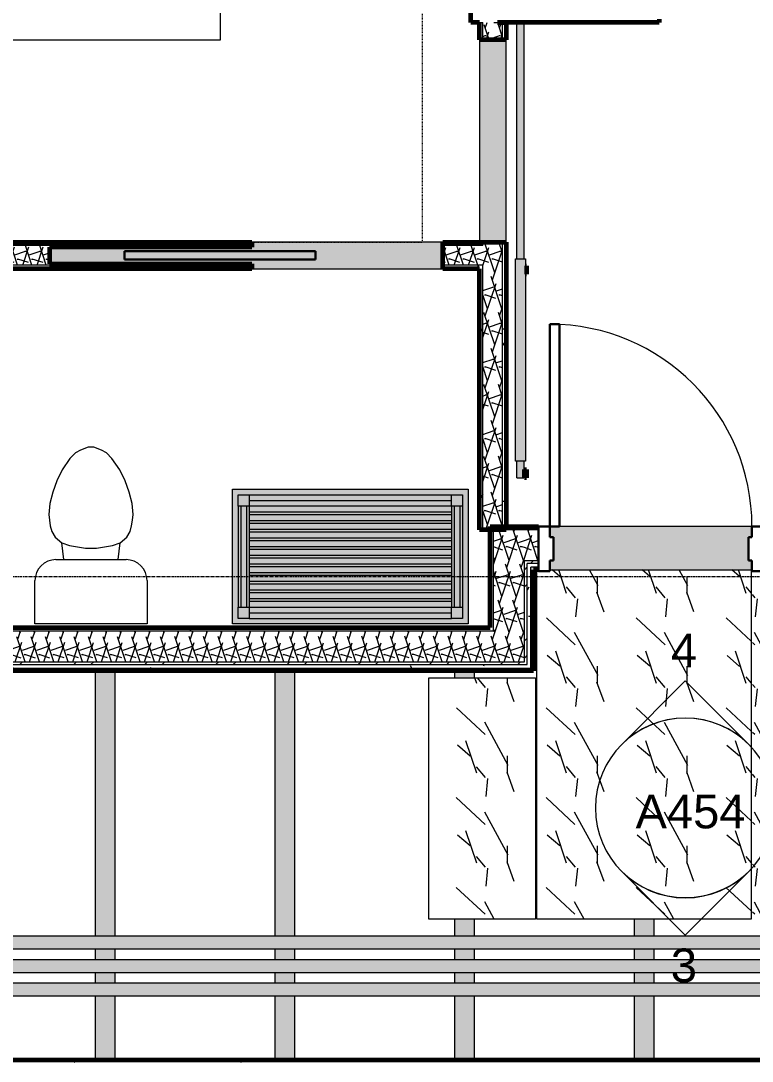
# Model space of a CAD drawing. Header units: inches. Extents: x -4169 to -1846, y 9706 to 12377.
# Drawn here: x -3357 to -3226.7, y 10380.9 to 10566.2 of the extents above; entities that cross this region are included whole.
import ezdxf

# ---------------------------------------------------------------- set-up
doc = ezdxf.new("R2010")
doc.units = ezdxf.units.IN
doc.header["$MEASUREMENT"] = 0
doc.linetypes.add('Dash', pattern=[0.25, 0.125, -0.125])
doc.linetypes.add('Grid Line 1_2_', pattern=[0.875, 0.5, -0.125, 0.125, -0.125])
for name, color, linetype, lineweight in [('0-1', 7, 'Continuous', 5), ('0-2', 50, 'Continuous', 18), ('A-CLNG', 13, 'Continuous', 18), ('A-CLNG-PATT-1', 252, 'Continuous', 18), ('A-DOOR', 31, 'Continuous', 18), ('A-DOOR-2', 90, 'Continuous', 30), ('A-DOOR-3', 135, 'Continuous', 18), ('A-DOOR-4', 50, 'Continuous', 18), ('A-DOOR-5', 10, 'Continuous', 60), ('A-DOOR-6', 31, 'Continuous', 30), ('A-DOOR-7', 31, 'Continuous', 9), ('A-DOOR-FRAM', 31, 'Continuous', 30), ('A-WALL', 113, 'Continuous', 18), ('A-WALL-1', 8, 'Continuous', 5), ('A-WALL-4', 10, 'Continuous', 60), ('A-WALL-5', 50, 'Continuous', 18), ('A-WALL-PATT-1', 250, 'Continuous', 9), ('A-WALL-PATT-2', 253, 'Continuous', 9), ('A-WALL-PATT-4', 111, 'Continuous', 9), ('G-ANNO-SYMB-2', 111, 'Continuous', 9), ('I-FURN-1', 250, 'Continuous', 9), ('I-FURN-HDLN-1', 250, 'Dash', 9), ('I-WALL', 2, 'Continuous', 18), ('I-WALL-2', 2, 'Continuous', 5), ('I-WALL-3', 2, 'Continuous', 60), ('P-PIPE', 3, 'Continuous', 9), ('P-PIPE-1', 3, 'Continuous', 5), ('P-SANR-FIXT-2', 250, 'Continuous', 9), ('Q-CASE-1', 9, 'Continuous', 9), ('Q-CASE-3', 250, 'Continuous', 9), ('S-BEAM', 12, 'Continuous', 9), ('S-GRID-1', 1, 'Grid Line 1_2_', 9)]:
    doc.layers.add(name, color=color, linetype=linetype, lineweight=lineweight)
doc.styles.add('Arial_1', font='arial.ttf', dxfattribs={"height": 6})
pattern_1 = [(0, (0, 0), (20.48, 5.12), [0.845, -14.515, 0.845, -14.515, -81.92]), (0, (0, 0), (20.48, 5.12), [-30.72, 0.845, -29.875, 0.845, -14.515, -35.84]), (0, (0, 0), (20.48, 5.12), [-76.8, 0.845, -9.395, 0.845, -24.755]), (120, (7.68, 2.56), (-14.67405, 15.1762003), [0.845, -14.515, 0.845, -14.515, -81.92]), (120, (7.68, 2.56), (-14.67405, 15.1762003), [-30.72, 0.845, -29.875, 0.845, -14.515, -35.84]), (120, (7.68, 2.56), (-14.67405, 15.1762003), [-76.8, 0.845, -9.395, 0.845, -24.755]), (240, (10.24, 12.8), (-5.80595, -20.2962003), [0.845, -14.515, 0.845, -14.515, -81.92]), (240, (10.24, 12.8), (-5.80595, -20.2962003), [-30.72, 0.845, -29.875, 0.845, -14.515, -35.84]), (240, (10.24, 12.8), (-5.80595, -20.2962003), [-76.8, 0.845, -9.395, 0.845, -24.755])]
pattern_2 = [(161.57, (0.32, 0.32), (-2.560496185, -0.000537386), [0, -18.214, 2.022, 0]), (18.43, (-0.32, 0.32), (-2.560496185, 0.000537386), [0, -18.214, 2.022, 0]), (108.43, (0.32, 0.32), (1.27922091, -6.400876726), [6.07, -14.166]), (71.57, (-0.32, 0.32), (1.27922091, 6.400876726), [6.07, -14.166])]
pattern_3 = [(45, (0, 0), (-6.335677, 6.335677), []), (45, (0, 9.6), (-6.335677, 6.335677), [])]

# ---------------------------------------------------------------- blocks, each defined once
blk = doc.blocks.new('POCKET - FLUSH - 2-10 x 6-8-2636667-ENLARGED RCP - 2ND FLOOR PLAN')
at = {"layer": 'A-DOOR-2'}
for p, q in [((-39.67, -0.75), (-39.67, 0.75)), ((-39.67, 0.75), (-5.67, 0.75)), ((-5.67, 0.75), (-5.67, -0.75)), ((-5.67, -0.75), (-39.67, -0.75))]:
    blk.add_line(p, q, dxfattribs=at)
blk = doc.blocks.new('BARN - FLUSH - 3-0 x 7-0 BARN DOOR-2638558-ENLARGED RCP - 2ND FLOOR PLAN')
at = {"layer": 'A-DOOR-3'}
h = blk.add_hatch(color=256, dxfattribs=at)
h.paths.add_polyline_path([(21, -4.32), (-21, -4.34), (-21, -4.95), (21, -4.95), (21, -4.34)], flags=0)
h.paths.add_polyline_path([(-57, -4.63), (-57, -4.32), (-60, -4.34), (-60, -4.95), (-57, -4.95), (-57, -4.64)], flags=0)
h = blk.add_hatch(color=256, dxfattribs=at)
h.paths.add_polyline_path([(21, -5.55), (21, -4.95), (-21, -4.95), (-21, -5.57), (21, -5.57)], flags=0)
h.paths.add_polyline_path([(-57, -5.39), (-57, -4.95), (-60, -4.95), (-60, -5.57), (-57, -5.55), (-57, -5.39)], flags=0)
for points in [[(-21, -5.82), (-21, -4.07), (-57, -4.07), (-57, -5.82), (-22.13, -5.82)], [(-58.5, -6), (-58.5, -5.67), (-60, -5.67), (-60, -6)], [(-22.23, -6), (-22.23, -5.82), (-23.73, -5.82), (-23.73, -6), (-22.68, -6)]]:
    blk.add_hatch(color=256, dxfattribs=at).paths.add_polyline_path(points, flags=0)
at = {"layer": 'A-DOOR-4'}
for p, q in [((-60, -4.32), (-57, -4.32)), ((-60, -4.32), (-60, -4.95)), ((-60, -4.95), (-60, -5.57)), ((-57, -5.82), (-57, -4.07)), ((-57, -4.07), (-21, -4.07)), ((-21, -4.07), (-21, -5.82)), ((-21, -4.32), (21, -4.32)), ((21, -4.95), (21, -4.32)), ((21, -5.57), (21, -4.95)), ((-57, -5.57), (-60, -5.57)), ((-21, -5.82), (-57, -5.82)), ((21, -5.57), (-21, -5.57))]:
    blk.add_line(p, q, dxfattribs=at)
at = {"layer": 'A-DOOR-5'}
for p, q in [((-60, -6), (-60, -5.67)), ((-60, -5.67), (-58.5, -5.67)), ((-58.5, -6), (-60, -6)), ((-58.5, -5.67), (-58.5, -6)), ((-23.73, -6), (-23.73, -5.82)), ((-22.23, -6), (-23.73, -6)), ((-22.23, -5.82), (-22.23, -6))]:
    blk.add_line(p, q, dxfattribs=at)
blk = doc.blocks.new('Bed-Standard - Queen 60_ x 79_-1242961-ENLARGED RCP - 2ND FLOOR PLAN')
at = {"layer": 'I-FURN-1'}
for p, q in [((40.69, 37.7), (-19.31, 37.7)), ((-19.31, 37.7), (-19.31, -41.3)), ((40.69, -41.3), (40.69, 37.7)), ((-16.31, 35.7), (-16.31, 23.7)), ((-16.31, 35.7), (37.69, 35.7)), ((37.69, 35.7), (37.69, 23.7)), ((40.69, 23.7), (-19.31, 17.13)), ((-16.31, 23.7), (37.69, 23.7)), ((-19.31, -41.3), (40.69, -41.3))]:
    blk.add_line(p, q, dxfattribs=at)
at = {"layer": 'I-FURN-HDLN-1'}
for p, q in [((-55.31, 37.7), (-55.31, -77.3)), ((64.69, -77.3), (64.69, 37.7)), ((-55.31, -77.3), (64.69, -77.3))]:
    blk.add_line(p, q, dxfattribs=at)
blk = doc.blocks.new('Toilet-Domestic-3D - Toilet-Domestic-3D-1352612-ENLARGED RCP - 2ND FLOOR PLAN')
at = {"layer": 'P-SANR-FIXT-2'}
for p, q in [((-9.98, 19.48), (9.98, 19.48)), ((-9.98, 11.75), (-9.98, 19.48)), ((9.98, 19.48), (9.98, 11.75)), ((6.25, 8.02), (-6.25, 8.02)), ((-4.86, 8.02), (-5.21, 5)), ((4.86, 8.02), (5.21, 5)), ((-1, 6), (-3.84, 5.5)), ((1, 6), (-1, 6)), ((3.84, 5.5), (1, 6)), ((-6.4, 4), (-6.97, 3)), ((-5.21, 5), (-6.4, 4)), ((-3.84, 5.5), (-5.21, 5)), ((5.21, 5), (3.84, 5.5)), ((6.4, 4), (5.21, 5)), ((6.97, 3), (6.4, 4)), ((-7.24, 2), (-7.41, 1)), ((-6.97, 3), (-7.24, 2)), ((7.24, 2), (6.97, 3)), ((7.41, 1), (7.24, 2)), ((-7.41, 1), (-7.5, 0)), ((-7.5, 0), (-7.33, -1.99)), ((7.33, -1.99), (7.5, 0)), ((7.5, 0), (7.41, 1)), ((-7.33, -1.99), (-6.79, -4)), ((6.79, -4), (7.33, -1.99)), ((-6.79, -4), (-6.06, -6)), ((6.06, -6), (6.79, -4)), ((-6.06, -6), (-5.13, -8)), ((5.13, -8), (6.06, -6)), ((-5.13, -8), (-3.74, -10)), ((3.74, -10), (5.13, -8)), ((-3.74, -10), (-2.74, -11)), ((-2.74, -11), (-1.87, -11.5)), ((1.87, -11.5), (2.74, -11)), ((2.74, -11), (3.74, -10)), ((-1.87, -11.5), (-0.5, -12)), ((-0.5, -12), (0.5, -12)), ((0.5, -12), (1.87, -11.5))]:
    blk.add_line(p, q, dxfattribs=at)
for centre, start, end in [((-6.25, 11.75), 180, 270), ((6.25, 11.75), 270, 360)]:
    blk.add_arc(centre, 3.73, start, end, dxfattribs=at)
blk = doc.blocks.new('Bath Vanity - Bath Vanity 42_-V98-ENLARGED RCP - 2ND FLOOR PLAN')
at = {"layer": 'Q-CASE-1'}
h = blk.add_hatch(color=256, dxfattribs=at)
h.paths.add_polyline_path([(-20.26, 24), (-20.26, 0), (21.74, 0), (21.74, 24), (14.62, 24)], flags=0)
h.paths.add_polyline_path([(15.89, 23), (20.74, 23), (20.74, 1), (-19.26, 1), (-19.26, 23), (15.87, 23)], flags=0)
h.paths.add_polyline_path([(17.13, 22), (-17.26, 22), (-17.26, 21), (18.74, 21), (18.74, 22), (17.58, 22)], flags=0)
h.paths.add_polyline_path([(17.58, 20), (-17.26, 20), (-17.26, 19.45), (18.74, 19.45), (18.74, 20)], flags=0)
h.paths.add_polyline_path([(18.74, 18.45), (-17.26, 18.45), (-17.26, 17.91), (18.74, 17.91)], flags=0)
h.paths.add_polyline_path([(-16.18, 16.91), (-17.26, 16.91), (-17.26, 16.36), (18.74, 16.36), (18.74, 16.91), (17.58, 16.91)], flags=0)
h.paths.add_polyline_path([(17.58, 15.36), (-17.26, 15.36), (-17.26, 14.82), (18.74, 14.82), (18.74, 15.36)], flags=0)
h.paths.add_polyline_path([(-17.26, 13.82), (-17.26, 13.27), (18.74, 13.27), (18.74, 13.82), (-16.18, 13.82)], flags=0)
h.paths.add_polyline_path([(-17.26, 12.27), (-17.26, 11.73), (18.74, 11.73), (18.74, 12.27), (-16.18, 12.27)], flags=0)
h.paths.add_polyline_path([(17.58, 10.73), (-17.26, 10.73), (-17.26, 10.18), (18.74, 10.18), (18.74, 10.73)], flags=0)
h.paths.add_polyline_path([(-17.26, 9.18), (-17.26, 8.64), (18.74, 8.64), (18.74, 9.18), (-16.18, 9.18)], flags=0)
h.paths.add_polyline_path([(-17.26, 7.64), (-17.26, 7.09), (18.74, 7.09), (18.74, 7.64), (-16.18, 7.64)], flags=0)
h.paths.add_polyline_path([(18.74, 6.09), (-17.26, 6.09), (-17.26, 5.55), (18.74, 5.55)], flags=0)
h.paths.add_polyline_path([(18.74, 4.55), (-17.26, 4.55), (-17.26, 4), (18.74, 4)], flags=0)
h.paths.add_polyline_path([(-16.18, 3), (-17.26, 3), (-17.26, 2), (18.74, 2), (18.74, 3), (17.58, 3)], flags=0)
h = blk.add_hatch(color=256, dxfattribs=at)
h.paths.add_polyline_path([(-17.26, 23), (-19.26, 23), (-19.26, 21), (-17.26, 21), (-17.26, 22)], flags=0)
h.paths.add_polyline_path([(20.74, 23), (18.74, 23), (18.74, 21), (20.74, 21), (20.74, 22)], flags=0)
h.paths.add_polyline_path([(18.74, 3), (18.74, 1), (20.74, 1), (20.74, 3), (19.24, 3)], flags=0)
h.paths.add_polyline_path([(-19.26, 3), (-19.26, 1), (-17.26, 1), (-17.26, 3), (-18.76, 3)], flags=0)
for points in [[(16.85, 23), (-17.26, 23), (-17.26, 22), (18.74, 22), (18.74, 23), (17.07, 23)], [(-18.76, 21), (-19.26, 21), (-19.26, 3), (-18.76, 3.01), (-18.76, 20)], [(-17.76, 21), (-18.76, 21), (-18.76, 3), (-17.76, 3.01), (-17.76, 20)], [(-17.26, 21), (-17.76, 21), (-17.76, 3), (-17.26, 3.01), (-17.26, 20)], [(-17.26, 21), (-17.26, 20), (18.74, 20), (18.74, 21), (-16.18, 21)], [(19.17, 21), (18.74, 21), (18.74, 3), (19.24, 3.01), (19.24, 21)], [(20.24, 21), (19.24, 21), (19.24, 3), (20.24, 3.01), (20.24, 20.22)], [(20.24, 21), (20.24, 3), (20.74, 3.01), (20.74, 21)], [(-17.26, 19.45), (-17.26, 18.45), (18.74, 18.45), (18.74, 19.45), (-16.18, 19.45)], [(-17.26, 17.91), (-17.26, 16.91), (18.74, 16.91), (18.74, 17.91), (-16.18, 17.91)], [(-16.18, 16.36), (-17.26, 16.36), (-17.26, 15.36), (18.74, 15.36), (18.74, 16.36), (17.58, 16.36)], [(-16.18, 14.82), (-17.26, 14.82), (-17.26, 13.82), (18.74, 13.82), (18.74, 14.82), (17.58, 14.82)], [(-17.26, 13.27), (-17.26, 12.27), (18.74, 12.27), (18.74, 13.27), (-16.18, 13.27)], [(-17.26, 11.73), (-17.26, 10.73), (18.74, 10.73), (18.74, 11.73), (-16.18, 11.73)], [(-17.26, 10.18), (-17.26, 9.18), (18.74, 9.18), (18.74, 10.18), (-16.18, 10.18)], [(-9.14, 8.64), (-17.26, 8.64), (-17.26, 7.64), (18.74, 7.64), (18.74, 8.64), (17.58, 8.64)], [(-16.18, 7.09), (-17.26, 7.09), (-17.26, 6.09), (18.74, 6.09), (18.74, 7.09), (17.58, 7.09)], [(-16.18, 5.55), (-17.26, 5.55), (-17.26, 4.55), (18.74, 4.55), (18.74, 5.55), (17.58, 5.55)], [(17.58, 4), (-17.26, 4), (-17.26, 3), (18.74, 3.01), (18.74, 4)], [(17.58, 2), (-17.26, 2), (-17.26, 1), (18.74, 1), (18.74, 2)]]:
    blk.add_hatch(color=256, dxfattribs=at).paths.add_polyline_path(points, flags=0)
at = {"layer": 'Q-CASE-3'}
for p, q in [((-20.26, 0), (-20.26, 24)), ((-20.26, 24), (21.74, 24)), ((-19.26, 21), (-19.26, 23)), ((-19.26, 23), (-17.26, 23)), ((-17.26, 23), (18.74, 23)), ((-17.26, 23), (-17.26, 21)), ((18.74, 21), (18.74, 23)), ((18.74, 23), (20.74, 23)), ((20.74, 23), (20.74, 21)), ((21.74, 24), (21.74, 0)), ((-19.26, 21), (-19.26, 3)), ((-17.26, 21), (-19.26, 21)), ((-18.76, 21), (-18.76, 3)), ((-17.76, 21), (-17.76, 3)), ((-17.26, 22), (18.74, 22)), ((18.74, 21), (-17.26, 21)), ((-17.26, 21), (-17.26, 3)), ((18.74, 21), (18.74, 3)), ((20.74, 21), (18.74, 21)), ((19.24, 21), (19.24, 3)), ((20.24, 21), (20.24, 3)), ((20.74, 21), (20.74, 3)), ((-17.26, 20), (18.74, 20)), ((18.74, 19.45), (-17.26, 19.45)), ((-17.26, 18.45), (18.74, 18.45)), ((18.74, 17.91), (-17.26, 17.91)), ((-17.26, 16.91), (18.74, 16.91)), ((18.74, 16.36), (-17.26, 16.36)), ((-17.26, 15.36), (18.74, 15.36)), ((18.74, 14.82), (-17.26, 14.82)), ((-17.26, 13.82), (18.74, 13.82)), ((18.74, 13.27), (-17.26, 13.27)), ((-17.26, 12.27), (18.74, 12.27)), ((18.74, 11.73), (-17.26, 11.73)), ((-17.26, 10.73), (18.74, 10.73)), ((18.74, 10.18), (-17.26, 10.18)), ((-17.26, 9.18), (18.74, 9.18)), ((18.74, 8.64), (-17.26, 8.64)), ((-17.26, 7.64), (18.74, 7.64)), ((18.74, 7.09), (-17.26, 7.09)), ((-17.26, 6.09), (18.74, 6.09)), ((18.74, 5.55), (-17.26, 5.55)), ((-17.26, 4.55), (18.74, 4.55)), ((18.74, 4), (-17.26, 4)), ((-19.26, 1), (-19.26, 3)), ((-19.26, 3), (-17.26, 3)), ((-17.26, 3), (18.74, 3)), ((-17.26, 3), (-17.26, 1)), ((-17.26, 2), (18.74, 2)), ((18.74, 1), (18.74, 3)), ((18.74, 3), (20.74, 3)), ((20.74, 3), (20.74, 1)), ((-17.26, 1), (-19.26, 1)), ((-17.26, 1), (18.74, 1)), ((20.74, 1), (18.74, 1)), ((21.74, 0), (-20.26, 0))]:
    blk.add_line(p, q, dxfattribs=at)
blk = doc.blocks.new('CTR - 1st Phase - Unit Layouts_rvt-1-ENLARGED RCP - 2ND FLOOR PLAN')
at = {"layer": 'A-WALL-1'}
for points in [[(-3270.57, 10526.79), (-3270.57, 10562.79), (-3275.32, 10562.79), (-3275.32, 10526.79), (-3271.2, 10526.79)], [(-3288.11, 10522.04), (-3281.85, 10522.04), (-3281.85, 10526.79), (-3315.85, 10526.79), (-3315.85, 10525.92), (-3351.85, 10525.92), (-3351.85, 10522.92), (-3315.85, 10522.92), (-3315.85, 10522.04), (-3295.35, 10522.04)]]:
    blk.add_hatch(color=256, dxfattribs=at).paths.add_polyline_path(points, flags=0)
at = {"layer": 'A-WALL-PATT-1'}
h = blk.add_hatch(dxfattribs=at)
h.set_pattern_fill('FP_1', color=256, style=0, pattern_type=2)
h.set_pattern_definition(pattern_1)
h.paths.add_polyline_path([(-3276.85, 10565.89), (-3276.22, 10565.89), (-3276.22, 10575.05), (-3276.85, 10575.05), (-3276.85, 10566.52)], flags=0)
h.paths.add_polyline_path([(-3276.85, 10637.05), (-3276.22, 10637.05), (-3276.22, 10646.79), (-3276.85, 10646.79), (-3276.85, 10638.8)], flags=0)
h = blk.add_hatch(dxfattribs=at)
h.set_pattern_fill('FP_1', color=256, style=0, pattern_type=2)
h.set_pattern_definition(pattern_1)
h.paths.add_polyline_path([(-3274.7, 10475.52), (-3274.7, 10522.67), (-3275.32, 10522.67), (-3275.32, 10475.52)], flags=0)
h.paths.add_polyline_path([(-3275.32, 10526.17), (-3274.7, 10526.17), (-3274.7, 10526.79), (-3275.32, 10526.79)], flags=0)
h.paths.add_polyline_path([(-3275.32, 10562.79), (-3274.7, 10562.79), (-3274.7, 10565.89), (-3275.32, 10565.89)], flags=0)
h = blk.add_hatch(dxfattribs=at)
h.set_pattern_fill('FP_1', color=256, style=0, pattern_type=2)
h.set_pattern_definition(pattern_1)
h.paths.add_polyline_path([(-3271.2, 10475.52), (-3270.57, 10475.54), (-3270.57, 10526.79), (-3271.2, 10526.79), (-3271.2, 10475.54)], flags=0)
h.paths.add_polyline_path([(-3271.2, 10562.79), (-3270.57, 10562.79), (-3270.57, 10565.89), (-3271.2, 10565.89)], flags=0)
h = blk.add_hatch(dxfattribs=at)
h.set_pattern_fill('FP_1', color=256, style=0, pattern_type=2)
h.set_pattern_definition(pattern_1)
h.paths.add_polyline_path([(-3275.32, 10526.17), (-3275.32, 10526.79), (-3281.85, 10526.79), (-3281.85, 10526.17), (-3278.47, 10526.17)], flags=0)
h.paths.add_polyline_path([(-3315.85, 10526.17), (-3315.85, 10526.79), (-3402.55, 10526.79), (-3402.55, 10526.17), (-3329.12, 10526.17)], flags=0)
h = blk.add_hatch(dxfattribs=at)
h.set_pattern_fill('FP_1', color=256, style=0, pattern_type=2)
h.set_pattern_definition(pattern_1)
h.paths.add_polyline_path([(-3275.32, 10522.04), (-3275.32, 10522.67), (-3281.85, 10522.67), (-3281.85, 10522.04), (-3278.47, 10522.04)], flags=0)
h.paths.add_polyline_path([(-3315.85, 10522.04), (-3315.85, 10522.67), (-3402.55, 10522.66), (-3402.55, 10522.04), (-3329.12, 10522.04)], flags=0)
at = {"layer": 'A-WALL-PATT-2'}
h = blk.add_hatch(dxfattribs=at)
h.set_pattern_fill('FP_2', color=256, style=0, pattern_type=2)
h.set_pattern_definition(pattern_2)
h.paths.add_polyline_path([(-3271.2, 10475.52), (-3271.2, 10526.79), (-3274.7, 10526.79), (-3274.7, 10475.52)], flags=0)
h.paths.add_polyline_path([(-3272.1, 10562.79), (-3271.2, 10562.79), (-3271.2, 10565.89), (-3274.7, 10565.89), (-3274.7, 10562.79), (-3272.72, 10562.79)], flags=0)
h = blk.add_hatch(dxfattribs=at)
h.set_pattern_fill('FP_2', color=256, style=0, pattern_type=2)
h.set_pattern_definition(pattern_2)
h.paths.add_polyline_path([(-3274.7, 10522.67), (-3274.7, 10526.17), (-3281.85, 10526.17), (-3281.85, 10522.67), (-3275.32, 10522.67)], flags=0)
h.paths.add_polyline_path([(-3400.45, 10522.67), (-3315.85, 10522.67), (-3315.85, 10522.92), (-3351.85, 10522.92), (-3351.85, 10525.92), (-3315.85, 10525.92), (-3315.85, 10526.17), (-3402.55, 10526.16), (-3402.55, 10522.67)], flags=0)
at = {"layer": 'A-WALL-4'}
for p, q in [((-3276.85, 10565.89), (-3276.85, 10573.3)), ((-3276.22, 10565.89), (-3276.85, 10565.89)), ((-3275.32, 10565.89), (-3276.22, 10565.89)), ((-3275.32, 10562.79), (-3275.32, 10565.89)), ((-3272.1, 10565.89), (-3270.57, 10565.89)), ((-3243.32, 10565.89), (-3272.1, 10565.89)), ((-3270.57, 10565.89), (-3270.57, 10562.79)), ((-3243.32, 10566.52), (-3243.32, 10565.89)), ((-3270.57, 10562.79), (-3275.32, 10562.79)), ((-3403.17, 10526.79), (-3315.85, 10526.79)), ((-3315.85, 10526.79), (-3315.85, 10525.92)), ((-3281.85, 10526.79), (-3275.32, 10526.79)), ((-3281.85, 10522.04), (-3281.85, 10526.79)), ((-3275.32, 10526.79), (-3270.57, 10526.79)), ((-3270.57, 10526.79), (-3270.57, 10475.52)), ((-3315.85, 10525.92), (-3351.85, 10525.92)), ((-3351.85, 10525.92), (-3351.85, 10522.92)), ((-3351.85, 10522.92), (-3315.85, 10522.92)), ((-3315.85, 10522.92), (-3315.85, 10522.04)), ((-3315.85, 10522.04), (-3403.17, 10522.04)), ((-3275.32, 10522.04), (-3281.85, 10522.04)), ((-3275.32, 10475.52), (-3275.32, 10522.04)), ((-3270.57, 10475.52), (-3275.32, 10475.52))]:
    blk.add_line(p, q, dxfattribs=at)
at = {"layer": 'A-WALL-5'}
for p, q in [((-3275.32, 10565.89), (-3274.7, 10565.89)), ((-3274.7, 10562.79), (-3274.7, 10565.89)), ((-3272.72, 10565.89), (-3272.1, 10565.89)), ((-3271.2, 10562.79), (-3271.2, 10565.89)), ((-3275.32, 10562.79), (-3275.32, 10526.79)), ((-3270.57, 10526.79), (-3270.57, 10562.79)), ((-3281.85, 10526.79), (-3315.85, 10526.79)), ((-3274.7, 10526.17), (-3274.7, 10526.79)), ((-3271.2, 10475.52), (-3271.2, 10526.79)), ((-3315.85, 10526.17), (-3403.17, 10526.17)), ((-3275.32, 10526.17), (-3281.85, 10526.17)), ((-3274.7, 10526.17), (-3275.32, 10526.17)), ((-3315.85, 10522.67), (-3403.17, 10522.67)), ((-3315.85, 10522.04), (-3281.85, 10522.04)), ((-3275.32, 10522.67), (-3281.85, 10522.67)), ((-3274.7, 10522.67), (-3275.32, 10522.67)), ((-3274.7, 10475.52), (-3274.7, 10522.67))]:
    blk.add_line(p, q, dxfattribs=at)
at = {"layer": '0-2'}
for name, p, rotation in [('Bed-Standard - Queen 60_ x 79_-1242961-ENLARGED RCP - 2ND FLOOR PLAN', (-3362.74, 10582.1), 89.99999999998352), ('BARN - FLUSH - 3-0 x 7-0 BARN DOOR-2638558-ENLARGED RCP - 2ND FLOOR PLAN', (-3272.95, 10544.79), 89.99999999997061), ('Toilet-Domestic-3D - Toilet-Domestic-3D-1352612-ENLARGED RCP - 2ND FLOOR PLAN', (-3344.48, 10478.26), 180)]:
    blk.add_blockref(name, p, dxfattribs=dict(at, rotation=rotation))
for name, p in [('POCKET - FLUSH - 2-10 x 6-8-2636667-ENLARGED RCP - 2ND FLOOR PLAN', (-3298.85, 10524.42)), ('Bath Vanity - Bath Vanity 42_-V98-ENLARGED RCP - 2ND FLOOR PLAN', (-3299.04, 10458.78))]:
    blk.add_blockref(name, p, dxfattribs=at)
blk = doc.blocks.new('CTR - 1st Phase - Shell_rvt-1-ENLARGED RCP - 2ND FLOOR PLAN')
at = {"layer": 'S-GRID-1'}
blk.add_line((-1846.46, 10467.19), (-4136.46, 10467.19), dxfattribs=at)
blk = doc.blocks.new('Dimension Lumber - LVL - 3_5X5_5-V163-ENLARGED RCP - 2ND FLOOR PLAN')
at = {"layer": 'S-BEAM'}
h = blk.add_hatch(color=256, dxfattribs=at)
h.paths.add_polyline_path([(-34.49, 1.75), (-34.49, -1.75), (-23.15, -1.75), (-23.15, 1.75), (-25.76, 1.75)], flags=0)
h.paths.add_polyline_path([(-20.77, 1.75), (-20.77, -1.75), (-19.02, -1.75), (-19.02, 1.75)], flags=0)
h.paths.add_polyline_path([(-16.65, -1.75), (-14.78, -1.75), (-14.78, 1.75), (-16.65, 1.75)], flags=0)
h.paths.add_polyline_path([(-12.4, -1.75), (34.76, -1.75), (34.76, 1.75), (-12.4, 1.75)], flags=0)
for p, q in [((-34.49, 1.75), (-23.14, 1.75)), ((-20.77, 1.75), (-19.02, 1.75)), ((-16.65, 1.75), (-14.77, 1.75)), ((-12.4, 1.75), (34.76, 1.75)), ((-34.49, -1.75), (-23.14, -1.75)), ((-20.77, -1.75), (-19.02, -1.75)), ((-16.65, -1.75), (-14.77, -1.75)), ((-12.4, -1.75), (34.76, -1.75))]:
    blk.add_line(p, q, dxfattribs=at)
blk = doc.blocks.new('Dimension Lumber - LVL - 3_5X5_5-V164-ENLARGED RCP - 2ND FLOOR PLAN')
at = {"layer": 'S-BEAM'}
h = blk.add_hatch(color=256, dxfattribs=at)
h.paths.add_polyline_path([(-34.49, 1.75), (-34.49, -1.75), (-23.15, -1.75), (-23.15, 1.75), (-25.76, 1.75)], flags=0)
h.paths.add_polyline_path([(-20.77, -1.75), (-19.02, -1.75), (-19.02, 1.75), (-20.77, 1.75)], flags=0)
h.paths.add_polyline_path([(-16.65, 1.75), (-16.65, -1.75), (-14.78, -1.75), (-14.78, 1.75), (-15.71, 1.75)], flags=0)
h.paths.add_polyline_path([(-12.4, 1.75), (-12.4, -1.75), (34.76, -1.75), (34.76, 1.75), (-5.66, 1.75)], flags=0)
for p, q in [((-34.49, 1.75), (-23.15, 1.75)), ((-20.77, 1.75), (-19.02, 1.75)), ((-16.65, 1.75), (-14.78, 1.75)), ((-12.4, 1.75), (34.76, 1.75)), ((-34.49, -1.75), (-23.15, -1.75)), ((-20.77, -1.75), (-19.02, -1.75)), ((-16.65, -1.75), (-14.78, -1.75)), ((-12.4, -1.75), (34.76, -1.75))]:
    blk.add_line(p, q, dxfattribs=at)
blk = doc.blocks.new('Dimension Lumber - LVL - 3_5X5_5-V165-ENLARGED RCP - 2ND FLOOR PLAN')
at = {"layer": 'S-BEAM'}
h = blk.add_hatch(color=256, dxfattribs=at)
h.paths.add_polyline_path([(-34.49, -1.75), (-23.15, -1.75), (-23.15, 1.75), (-34.49, 1.75)], flags=0)
h.paths.add_polyline_path([(-20.77, 0.55), (-20.77, -1.75), (-19.02, -1.75), (-19.02, 1.75), (-20.77, 1.75)], flags=0)
h.paths.add_polyline_path([(-16.65, 0.55), (-16.65, -1.75), (-14.78, -1.75), (-14.78, 1.75), (-16.65, 1.75)], flags=0)
h.paths.add_polyline_path([(-12.4, -1.75), (-9.46, -1.75), (-9.46, 1.75), (-12.4, 1.75), (-12.4, 0.55)], flags=0)
h.paths.add_polyline_path([(33.51, -1.75), (34.76, -1.75), (34.76, 1.75), (33.51, 1.75)], flags=0)
for p, q in [((-34.49, 1.75), (-23.15, 1.75)), ((-20.77, 1.75), (-19.02, 1.75)), ((-16.65, 1.75), (-14.78, 1.75)), ((-12.4, 1.75), (-9.46, 1.75)), ((33.51, 1.75), (34.76, 1.75)), ((-34.49, -1.75), (-23.15, -1.75)), ((-20.77, -1.75), (-19.02, -1.75)), ((-16.65, -1.75), (-14.78, -1.75)), ((-12.4, -1.75), (-9.46, -1.75)), ((33.51, -1.75), (34.76, -1.75))]:
    blk.add_line(p, q, dxfattribs=at)
blk = doc.blocks.new('Dimension Lumber - LVL - 3_5X5_5-2120529-ENLARGED RCP - 2ND FLOOR PLAN')
at = {"layer": 'S-BEAM'}
h = blk.add_hatch(color=256, dxfattribs=at)
h.paths.add_polyline_path([(-45.1, 1.75), (-45.1, -1.75), (-33.76, -1.75), (-33.76, 1.75), (-36.38, 1.75)], flags=0)
h.paths.add_polyline_path([(-31.39, 1.75), (-31.39, -1.75), (-29.63, -1.75), (-29.63, 1.75)], flags=0)
h.paths.add_polyline_path([(-27.26, -1.75), (-25.39, -1.75), (-25.39, 1.75), (-27.26, 1.75), (-27.26, -1.22)], flags=0)
h.paths.add_polyline_path([(-23.02, -1.22), (-23.02, -1.75), (-20.07, -1.75), (-20.07, 1.75), (-23.02, 1.75)], flags=0)
for p, q in [((-45.1, 1.75), (-33.76, 1.75)), ((-31.39, 1.75), (-29.63, 1.75)), ((-27.26, 1.75), (-25.39, 1.75)), ((-23.02, 1.75), (-20.07, 1.75)), ((-45.1, -1.75), (-33.76, -1.75)), ((-31.39, -1.75), (-29.63, -1.75)), ((-27.26, -1.75), (-25.39, -1.75)), ((-23.02, -1.75), (-20.07, -1.75))]:
    blk.add_line(p, q, dxfattribs=at)
blk = doc.blocks.new('HOLLOW METAL - UNIT DOOR-2160819-ENLARGED RCP - 2ND FLOOR PLAN')
at = {"layer": 'A-DOOR-6'}
for p, q in [((16.25, -4.125), (18, -4.125)), ((16.25, -40.125), (16.25, -4.125)), ((18, -4.125), (18, -40.125)), ((18, -40.125), (16.25, -40.125))]:
    blk.add_line(p, q, dxfattribs=at)
at = {"layer": 'A-DOOR-7'}
blk.add_arc((18, -4.125), 36, 180, 270, dxfattribs=at)
at = {"layer": 'A-DOOR-FRAM'}
for p, q in [((-20, 3.875), (-18, 3.875)), ((-20, -4.125), (-20, 3.875)), ((-18, 3.875), (-18, 1.9375)), ((18, 3.875), (20, 3.875)), ((18, 1.9375), (18, 3.875)), ((20, 3.875), (20, -4.125)), ((-18, 1.9375), (-17.375, 1.9375)), ((-17.375, 1.9375), (-17.375, -2.1875)), ((17.375, 1.9375), (18, 1.9375)), ((17.375, -2.1875), (17.375, 1.9375)), ((-18, -2.1875), (-18, -4.125)), ((-17.375, -2.1875), (-18, -2.1875)), ((18, -2.1875), (17.375, -2.1875)), ((18, -4.125), (18, -2.1875)), ((-18, -4.125), (-20, -4.125)), ((20, -4.125), (18, -4.125))]:
    blk.add_line(p, q, dxfattribs=at)
blk = doc.blocks.new('Elevation - Filled Arrow-152140-ENLARGED RCP - 2ND FLOOR PLAN')
at = {"layer": 'G-ANNO-SYMB-2'}
for start, end in [(360, 180), (180, 360)]:
    blk.add_arc((0, 0), 0.25, start, end, dxfattribs=at)
blk = doc.blocks.new('Elevation - Filled Arrow-151867-ENLARGED RCP - 2ND FLOOR PLAN')
at = {"layer": 'G-ANNO-SYMB-2'}
for p, q in [((0, 0.3536), (-0.1768, 0.1768)), ((0.1768, 0.1768), (0, 0.3536))]:
    blk.add_line(p, q, dxfattribs=at)
blk.add_arc((0, 0), 0.25, 45, 135, dxfattribs=at)

msp = doc.modelspace()

# ---------------------------------------------------------------- hatches: boundary and pattern name
at = {"layer": 'A-CLNG-PATT-1'}
h = msp.add_hatch(dxfattribs=at)
h.set_pattern_fill('FP_55', color=256, style=0, pattern_type=2)
h.set_pattern_definition([(108.435, (4.16, 0), (-16.000521, 32.0003383), [6.072, -44.525]), (139.399, (2.24, 5.76), (-96.00016541, 79.9998798), [2.95, -144.562]), (136.848, (16, 7.68), (-240.00202852, 223.9982064), [7.018, -343.889]), (109.983, (10.88, 12.48), (-47.99971113, 127.99986808), [3.746, -183.53]), (90, (9.6, 0), (-16, 16), [3.2, -12.8]), (118.443, (9.6, 3.2), (112.0002199, -207.99937941), [8.734, -427.981]), (84.289, (5.44, 10.88), (-16.00092206, -143.99947947), [3.216, -157.582]), (129.806, (5.76, 14.08), (64.00060153, -80.0001644), [2.499, -122.465])])
h.paths.add_polyline_path([(-3284.29, 10406.19), (-3265.34, 10406.19), (-3265.34, 10449.16), (-3284.29, 10449.16), (-3284.29, 10410)], flags=0)
h.paths.add_polyline_path([(-3209.32, 10406.19), (-3207.74, 10406.19), (-3207.74, 10450.41), (-3208.45, 10450.41), (-3208.45, 10468.41), (-3224.77, 10468.41), (-3224.77, 10468.16), (-3226.69, 10468.16), (-3226.69, 10406.19), (-3210.94, 10406.19)], flags=0)
h.paths.add_polyline_path([(-3265.09, 10406.19), (-3226.94, 10406.19), (-3226.94, 10468.41), (-3262.77, 10468.41), (-3262.77, 10468.16), (-3264.77, 10468.16), (-3264.77, 10468.41), (-3265.09, 10468.41), (-3265.09, 10410)], flags=0)
at = {"layer": 'A-WALL-PATT-4'}
h = msp.add_hatch(dxfattribs=at)
h.set_pattern_fill('FP_2', color=256, style=0, pattern_type=2)
h.set_pattern_definition(pattern_2)
h.paths.add_polyline_path([(-3268.55, 10452.04), (-3267.3, 10452.04), (-3267.3, 10475.54), (-3272.8, 10475.52), (-3272.8, 10452.04)], flags=0)
h = msp.add_hatch(dxfattribs=at)
h.set_pattern_fill('FP_1', color=256, style=0, pattern_type=2)
h.set_pattern_definition(pattern_1)
h.paths.add_polyline_path([(-3266.8, 10475.54), (-3264.77, 10475.54), (-3264.77, 10476.16), (-3270.57, 10476.16), (-3270.57, 10475.54), (-3267.3, 10475.54)], flags=0)
h.paths.add_polyline_path([(-3208.45, 10475.54), (-3207.95, 10475.54), (-3207.95, 10476.16), (-3224.77, 10476.16), (-3224.77, 10475.54), (-3208.57, 10475.54)], flags=0)
h = msp.add_hatch(dxfattribs=at)
h.set_pattern_fill('FP_2', color=256, style=0, pattern_type=2)
h.set_pattern_definition(pattern_2)
h.paths.add_polyline_path([(-3265.67, 10470.04), (-3264.77, 10470.04), (-3264.77, 10475.54), (-3267.3, 10475.52), (-3267.3, 10470.04), (-3266.8, 10470.04)], flags=0)
h.paths.add_polyline_path([(-3224.77, 10470.04), (-3206.82, 10470.04), (-3206.82, 10475.54), (-3224.77, 10475.54), (-3224.77, 10470.1)], flags=0)
h = msp.add_hatch(dxfattribs=at)
h.set_pattern_fill('FP_38', color=256, style=0, pattern_type=2)
h.set_pattern_definition(pattern_3)
h.paths.add_polyline_path([(-3267.3, 10451.54), (-3266.8, 10451.54), (-3266.8, 10470.04), (-3267.3, 10470.04), (-3267.3, 10452.04)], flags=0)
h = msp.add_hatch(dxfattribs=at)
h.set_pattern_fill('FP_38', color=256, style=0, pattern_type=2)
h.set_pattern_definition(pattern_3)
h.paths.add_polyline_path([(-3264.77, 10469.54), (-3264.77, 10470.04), (-3266.8, 10470.04), (-3266.8, 10469.54), (-3265.09, 10469.54)], flags=0)
h.paths.add_polyline_path([(-3208.07, 10469.54), (-3207.32, 10469.54), (-3207.32, 10470.04), (-3224.77, 10470.04), (-3224.77, 10469.54), (-3208.45, 10469.54)], flags=0)
h = msp.add_hatch(dxfattribs=at)
h.set_pattern_fill('FP_1', color=256, style=0, pattern_type=2)
h.set_pattern_definition(pattern_1)
h.paths.add_polyline_path([(-3266.8, 10450.91), (-3266.17, 10450.91), (-3266.17, 10469.54), (-3266.8, 10469.54), (-3266.8, 10451.54)], flags=0)
h = msp.add_hatch(dxfattribs=at)
h.set_pattern_fill('FP_1', color=256, style=0, pattern_type=2)
h.set_pattern_definition(pattern_1)
h.paths.add_polyline_path([(-3402.55, 10457.54), (-3273.42, 10457.54), (-3273.42, 10458.16), (-3402.55, 10458.16)], flags=0)
h = msp.add_hatch(dxfattribs=at)
h.set_pattern_fill('FP_2', color=256, style=0, pattern_type=2)
h.set_pattern_definition(pattern_2)
h.paths.add_polyline_path([(-3403.17, 10452.04), (-3272.8, 10452.04), (-3272.8, 10457.54), (-3403.17, 10457.54), (-3403.17, 10452.04)], flags=0)
h = msp.add_hatch(dxfattribs=at)
h.set_pattern_fill('FP_1', color=256, style=0, pattern_type=2)
h.set_pattern_definition(pattern_1)
h.paths.add_polyline_path([(-3278.47, 10450.41), (-3266.17, 10450.41), (-3266.17, 10450.91), (-3409.8, 10450.91), (-3409.79, 10450.41), (-3279.67, 10450.41)], flags=0)
h = msp.add_hatch(dxfattribs=at)
h.set_pattern_fill('FP_1', color=256, style=0, pattern_type=2)
h.set_pattern_definition(pattern_1)
h.paths.add_polyline_path([(-3273.42, 10450.91), (-3266.8, 10450.91), (-3266.8, 10451.54), (-3409.17, 10451.54), (-3409.17, 10450.91), (-3278.47, 10450.91)], flags=0)
h = msp.add_hatch(dxfattribs=at)
h.set_pattern_fill('FP_38', color=256, style=0, pattern_type=2)
h.set_pattern_definition(pattern_3)
h.paths.add_polyline_path([(-3273.42, 10451.54), (-3267.3, 10451.54), (-3267.3, 10452.04), (-3408.67, 10452.04), (-3408.67, 10451.54), (-3278.47, 10451.54)], flags=0)
h = msp.add_hatch(dxfattribs=at)
h.set_pattern_fill('FP_1', color=256, style=0, pattern_type=2)
h.set_pattern_definition(pattern_1)
h.paths.add_polyline_path([(-3417.94, 10380.66), (-3342.97, 10380.66), (-3342.97, 10381.16), (-3418.3, 10381.16), (-3418.28, 10380.66)], flags=0)
h = msp.add_hatch(dxfattribs=at)
h.set_pattern_fill('FP_1', color=256, style=0, pattern_type=2)
h.set_pattern_definition(pattern_1)
h.paths.add_polyline_path([(-3342.97, 10380.66), (-3201.25, 10380.66), (-3201.25, 10381.16), (-3342.97, 10381.16), (-3342.97, 10380.79)], flags=0)
at = {"layer": 'I-WALL'}
msp.add_hatch(color=256, dxfattribs=at).paths.add_polyline_path([(-3266.17, 10450.41), (-3265.67, 10450.41), (-3265.67, 10468.91), (-3266.17, 10468.91), (-3266.17, 10450.79)], flags=0)
at = {"layer": 'I-WALL-2'}
msp.add_hatch(color=256, dxfattribs=at).paths.add_polyline_path([(-3262.77, 10468.41), (-3226.77, 10468.41), (-3226.77, 10470.1), (-3227.4, 10470.1), (-3227.4, 10474.23), (-3226.77, 10474.23), (-3226.77, 10476.16), (-3262.77, 10476.16), (-3262.77, 10474.23), (-3262.15, 10474.23), (-3262.15, 10470.1), (-3262.77, 10470.1), (-3262.77, 10469.8)], flags=0)
h = msp.add_hatch(color=256, dxfattribs=at)
h.paths.add_polyline_path([(-3265.09, 10468.41), (-3264.77, 10468.41), (-3264.77, 10468.91), (-3265.67, 10468.91), (-3265.67, 10468.41)], flags=0)
h.paths.add_polyline_path([(-3224.77, 10468.41), (-3208.45, 10468.41), (-3208.46, 10468.91), (-3224.77, 10468.91)], flags=0)
at = {"layer": 'P-PIPE-1'}
h = msp.add_hatch(color=256, dxfattribs=at)
h.paths.add_polyline_path([(-2518.43, 10402.06), (-2508.23, 10402.06), (-2508.23, 10403.25), (-2721.68, 10403.24), (-2721.68, 10402.06), (-2518.74, 10402.06)], flags=0)
h.paths.add_polyline_path([(-3042.11, 10402.06), (-2798.23, 10402.06), (-2798.23, 10403.25), (-3435.32, 10403.25), (-3435.32, 10402.06), (-3052.17, 10402.06)], flags=0)
h.paths.add_polyline_path([(-2740.63, 10402.06), (-2740.63, 10403.25), (-2740.88, 10403.24), (-2740.88, 10402.06)], flags=0)
h.paths.add_polyline_path([(-2779.03, 10402.06), (-2779.03, 10403.25), (-2779.28, 10403.24), (-2779.28, 10402.06)], flags=0)
h = msp.add_hatch(color=256, dxfattribs=at)
h.paths.add_polyline_path([(-2927.67, 10400.87), (-2798.23, 10400.9), (-2798.23, 10402.06), (-3435.32, 10402.06), (-3435.32, 10400.87), (-2940.81, 10400.87)], flags=0)
h.paths.add_polyline_path([(-2518.73, 10400.87), (-2508.23, 10400.87), (-2508.23, 10402.06), (-2721.68, 10402.06), (-2721.68, 10400.87), (-2518.74, 10400.87)], flags=0)
h.paths.add_polyline_path([(-2740.63, 10400.87), (-2740.63, 10402.06), (-2740.88, 10402.06), (-2740.88, 10400.87)], flags=0)
h.paths.add_polyline_path([(-2779.03, 10400.87), (-2779.03, 10402.06), (-2779.28, 10402.06), (-2779.28, 10400.87)], flags=0)
h = msp.add_hatch(color=256, dxfattribs=at)
h.paths.add_polyline_path([(-2516.47, 10397.82), (-2512.47, 10397.82), (-2512.47, 10399.01), (-2721.68, 10399), (-2721.68, 10397.82), (-2518.74, 10397.82)], flags=0)
h.paths.add_polyline_path([(-3435.32, 10397.82), (-2798.23, 10397.82), (-2798.23, 10399.01), (-3435.32, 10399.01), (-3435.32, 10397.83)], flags=0)
h.paths.add_polyline_path([(-2740.63, 10397.82), (-2740.63, 10399.01), (-2740.88, 10399), (-2740.88, 10397.82)], flags=0)
h.paths.add_polyline_path([(-2779.03, 10397.82), (-2779.03, 10399.01), (-2779.28, 10398.99), (-2779.28, 10397.82)], flags=0)
h = msp.add_hatch(color=256, dxfattribs=at)
h.paths.add_polyline_path([(-2949.25, 10396.63), (-2798.23, 10396.66), (-2798.23, 10397.82), (-3435.32, 10397.82), (-3435.32, 10396.63), (-2956.17, 10396.63)], flags=0)
h.paths.add_polyline_path([(-2518.74, 10396.63), (-2512.47, 10396.63), (-2512.47, 10397.82), (-2721.68, 10397.82), (-2721.68, 10396.63), (-2519.84, 10396.63)], flags=0)
h.paths.add_polyline_path([(-2740.88, 10396.63), (-2740.63, 10396.63), (-2740.63, 10397.82), (-2740.88, 10397.82), (-2740.88, 10396.66)], flags=0)
h.paths.add_polyline_path([(-2779.28, 10396.63), (-2779.03, 10396.66), (-2779.03, 10397.82), (-2779.28, 10397.82), (-2779.28, 10396.66)], flags=0)
h = msp.add_hatch(color=256, dxfattribs=at)
h.paths.add_polyline_path([(-2957.69, 10393.69), (-2798.23, 10393.69), (-2798.23, 10394.88), (-3435.32, 10394.88), (-3435.32, 10393.69), (-2966.14, 10393.69)], flags=0)
h.paths.add_polyline_path([(-2516.47, 10393.69), (-2516.47, 10394.88), (-2721.68, 10394.87), (-2721.68, 10393.69), (-2518.74, 10393.69)], flags=0)
h.paths.add_polyline_path([(-2740.63, 10393.69), (-2740.63, 10394.88), (-2740.88, 10394.87), (-2740.88, 10393.69)], flags=0)
h.paths.add_polyline_path([(-2779.03, 10393.69), (-2779.03, 10394.88), (-2779.28, 10394.87), (-2779.28, 10393.69)], flags=0)
h = msp.add_hatch(color=256, dxfattribs=at)
h.paths.add_polyline_path([(-2956.17, 10392.5), (-2798.23, 10392.53), (-2798.23, 10393.69), (-3435.32, 10393.69), (-3435.32, 10392.5), (-2957.69, 10392.5)], flags=0)
h.paths.add_polyline_path([(-2516.47, 10392.5), (-2516.47, 10393.69), (-2721.68, 10393.69), (-2721.68, 10392.5), (-2518.74, 10392.5)], flags=0)
h.paths.add_polyline_path([(-2740.63, 10392.5), (-2740.63, 10393.69), (-2740.88, 10393.69), (-2740.88, 10392.5)], flags=0)
h.paths.add_polyline_path([(-2779.03, 10392.5), (-2779.03, 10393.69), (-2779.28, 10393.69), (-2779.28, 10392.5)], flags=0)

# ---------------------------------------------------------------- linework, layer by layer
at = {"layer": 'A-CLNG'}
for p, q in [((-3265.09, 10406.19), (-3265.09, 10468.41)), ((-3226.94, 10468.41), (-3226.94, 10406.19)), ((-3284.29, 10406.19), (-3284.29, 10449.16)), ((-3284.29, 10449.16), (-3265.34, 10449.16)), ((-3265.34, 10449.16), (-3265.34, 10406.19)), ((-3265.34, 10406.19), (-3284.29, 10406.19)), ((-3226.94, 10406.19), (-3265.09, 10406.19))]:
    msp.add_line(p, q, dxfattribs=at)
at = {"layer": 'A-WALL'}
for p, q in [((-3272.8, 10457.54), (-3272.8, 10475.54)), ((-3264.77, 10475.54), (-3272.8, 10475.54)), ((-3267.3, 10452.04), (-3267.3, 10470.04)), ((-3264.77, 10470.04), (-3267.3, 10470.04)), ((-3266.8, 10451.54), (-3266.8, 10469.54)), ((-3264.77, 10469.54), (-3266.8, 10469.54)), ((-3266.17, 10450.41), (-3266.17, 10468.91)), ((-3264.77, 10468.91), (-3266.17, 10468.91)), ((-3403.17, 10457.54), (-3272.8, 10457.54)), ((-3409.8, 10450.91), (-3266.17, 10450.91)), ((-3409.17, 10451.54), (-3266.8, 10451.54)), ((-3408.67, 10452.04), (-3267.3, 10452.04))]:
    msp.add_line(p, q, dxfattribs=at)
at = {"layer": 'I-WALL'}
for p, q in [((-3226.77, 10476.16), (-3261.02, 10476.16)), ((-3262.77, 10468.41), (-3226.77, 10468.41))]:
    msp.add_line(p, q, dxfattribs=at)
at = {"layer": 'I-WALL-3'}
for p, q in [((-3273.42, 10458.16), (-3273.42, 10476.16)), ((-3273.42, 10476.16), (-3264.77, 10476.16)), ((-3265.67, 10468.41), (-3265.67, 10450.41)), ((-3264.77, 10468.41), (-3265.67, 10468.41)), ((-3402.55, 10458.16), (-3273.42, 10458.16)), ((-3265.67, 10450.41), (-3410.3, 10450.41)), ((-3418.3, 10381.16), (-3200.75, 10381.16))]:
    msp.add_line(p, q, dxfattribs=at)
at = {"layer": 'P-PIPE'}
for p, q in [((-3435.32, 10403.25), (-2798.23, 10403.25)), ((-2798.23, 10400.87), (-3435.32, 10400.87)), ((-3435.32, 10399.01), (-2798.23, 10399.01)), ((-2798.23, 10396.63), (-3435.32, 10396.63)), ((-3435.32, 10394.88), (-2798.23, 10394.88)), ((-2798.23, 10392.5), (-3435.32, 10392.5))]:
    msp.add_line(p, q, dxfattribs=at)

# ---------------------------------------------------------------- block references
at = {"layer": '0-1'}
for name in ['CTR - 1st Phase - Shell_rvt-1-ENLARGED RCP - 2ND FLOOR PLAN', 'CTR - 1st Phase - Unit Layouts_rvt-1-ENLARGED RCP - 2ND FLOOR PLAN']:
    msp.add_blockref(name, (0, 0), dxfattribs=at)
at = {"layer": 'A-DOOR', "rotation": 180}
msp.add_blockref('HOLLOW METAL - UNIT DOOR-2160819-ENLARGED RCP - 2ND FLOOR PLAN', (-3244.77, 10472.04), dxfattribs=at)
at = {"layer": 'G-ANNO-SYMB-2', "xscale": 63.99999999999997, "yscale": 63.99999999999997, "zscale": 63.99999999999997}
for name in ['Elevation - Filled Arrow-151867-ENLARGED RCP - 2ND FLOOR PLAN', 'Elevation - Filled Arrow-152140-ENLARGED RCP - 2ND FLOOR PLAN']:
    msp.add_blockref(name, (-3238.65, 10426.01), dxfattribs=at)
at = {"layer": 'G-ANNO-SYMB-2', "extrusion": (0, 0, -1), "xscale": 63.99999999999997, "yscale": 63.99999999999997, "zscale": 63.99999999999997, "rotation": 180}
msp.add_blockref('Elevation - Filled Arrow-151867-ENLARGED RCP - 2ND FLOOR PLAN', (3238.65, 10426.01), dxfattribs=at)
at = {"layer": 'S-BEAM'}
for name, p, rotation in [('Dimension Lumber - LVL - 3_5X5_5-V163-ENLARGED RCP - 2ND FLOOR PLAN', (-3341.92, 10415.65), 90.00000000000057), ('Dimension Lumber - LVL - 3_5X5_5-V164-ENLARGED RCP - 2ND FLOOR PLAN', (-3309.92, 10415.65), 90.00000000000057), ('Dimension Lumber - LVL - 3_5X5_5-V165-ENLARGED RCP - 2ND FLOOR PLAN', (-3277.92, 10415.65), 90.00000000000057), ('Dimension Lumber - LVL - 3_5X5_5-2120529-ENLARGED RCP - 2ND FLOOR PLAN', (-3245.92, 10426.26), 90.00000000000087)]:
    msp.add_blockref(name, p, dxfattribs=dict(at, rotation=rotation))

# ---------------------------------------------------------------- texts
at = {"layer": 'G-ANNO-SYMB-2', "char_height": 6, "attachment_point": 1, "style": 'Arial_1'}
for s, insert, width in [('4', (-3241.22, 10457.05), 5.656), ('A454', (-3247.5, 10428.38), 23.836), ('3', (-3241.22, 10400.98), 5.656)]:
    msp.add_mtext(s, dxfattribs=dict(at, insert=insert, width=width))

doc.saveas('drawing.dxf')
